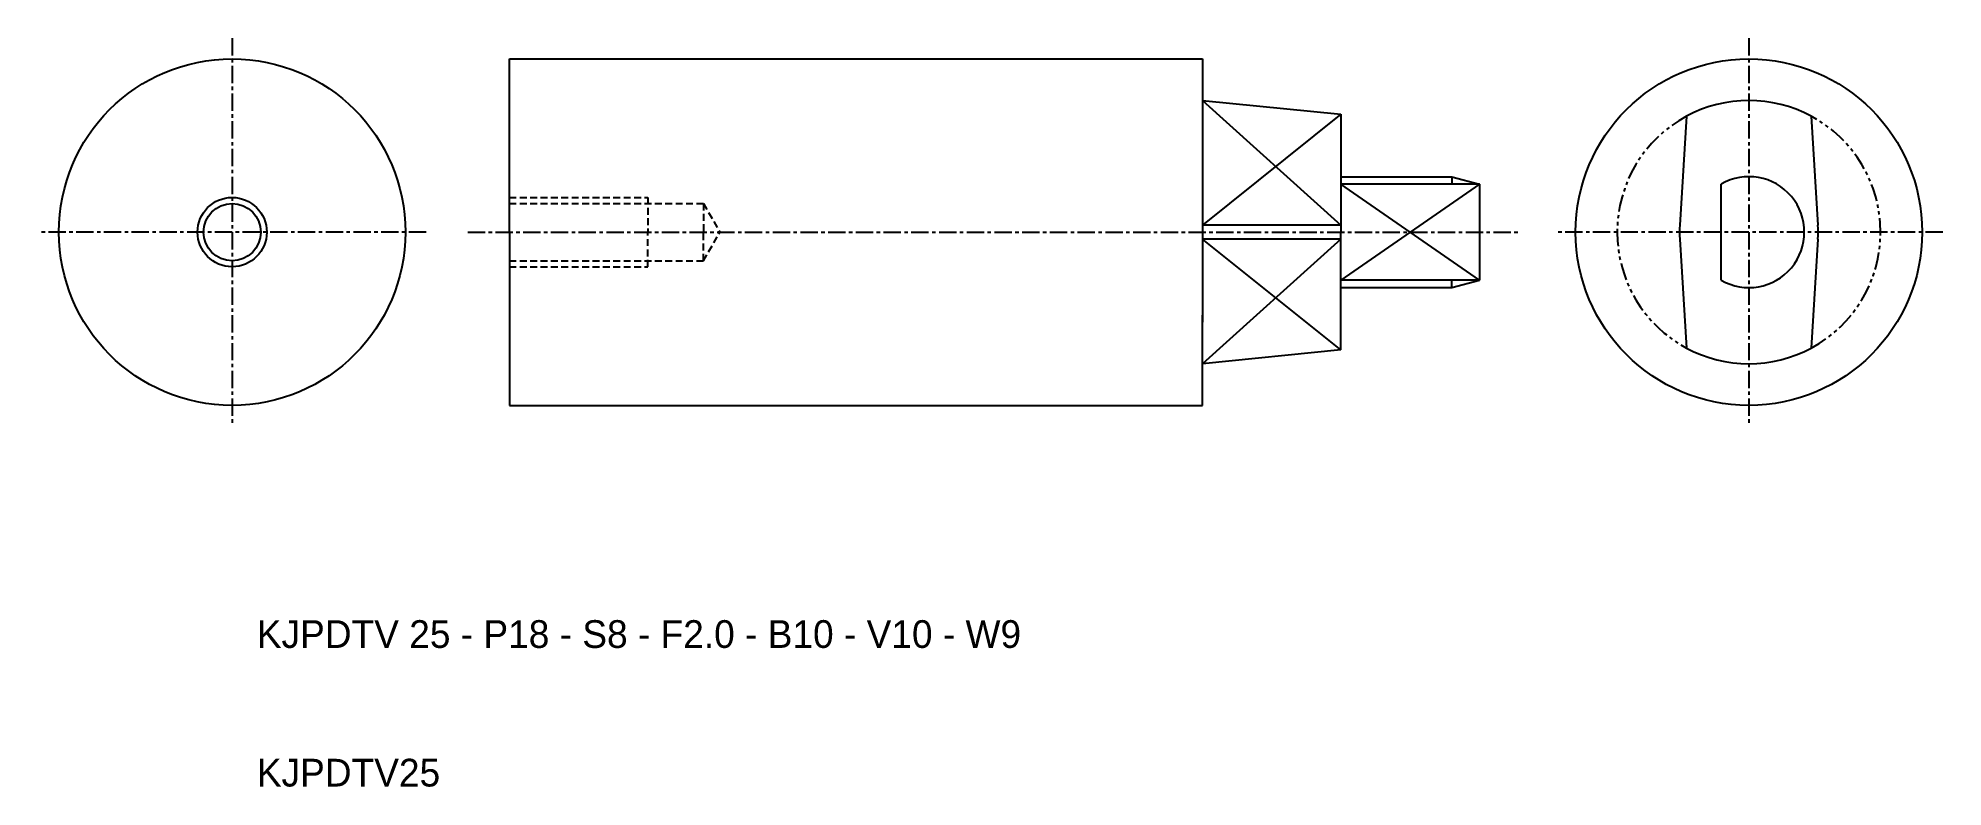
# Model space of a CAD drawing. Extents: x 13 to 150, y 10 to 64.
import ezdxf

# ---------------------------------------------------------------- set-up
doc = ezdxf.new("R2010")
doc.units = 0
for name, pattern in [('CENTER', [2, 1.25, -0.25, 0.25, -0.25]), ('DASHED', [0.75, 0.5, -0.25]), ('PHANTOM', [2.5, 1.25, -0.25, 0.25, -0.25, 0.25, -0.25])]:
    doc.linetypes.add(name, pattern=pattern)
doc.layers.get('0').update_dxf_attribs({"linetype": 'CONTINUOUS'})
doc.layers.add('CENTER', color=1, linetype='CENTER')

msp = doc.modelspace()

# ---------------------------------------------------------------- linework, layer by layer
at = {"color": 7, "linetype": 'CONTINUOUS'}
for p, q in [((47, 50), (47, 62.5)), ((47, 62.5), (97, 62.5)), ((97, 62.5), (97, 56)), ((97, 59.5), (107, 58.5)), ((97, 59.5), (97, 43.5)), ((107, 58.5), (107, 50)), ((107, 58.5), (107, 58.5)), ((131.93, 58.37), (131.45, 50.5)), ((140.93, 58.37), (141.4, 50.5)), ((107, 54), (115, 54)), ((115, 54), (117, 53.46)), ((115, 54), (115, 53.46)), ((117, 53.46), (107, 53.46)), ((117, 53.46), (117, 46.54)), ((134.43, 46.54), (134.43, 53.46)), ((47, 50), (47, 37.5)), ((107, 50.5), (97, 50.5)), ((107, 49.5), (97, 49.5)), ((107, 41.5), (107, 50)), ((131.45, 49.5), (131.93, 41.63)), ((141.4, 49.5), (140.93, 41.63)), ((117, 46.54), (107, 46.54)), ((107, 46), (115, 46)), ((115, 46), (117, 46.54)), ((115, 46), (115, 46.54)), ((97, 37.5), (97, 44)), ((107, 41.5), (97, 40.5)), ((107, 41.5), (107, 41.5)), ((47, 37.5), (97, 37.5))]:
    msp.add_line(p, q, dxfattribs=at)
at = {"color": 3, "linetype": 'CONTINUOUS'}
for p, q in [((97, 59.5), (107, 50.5)), ((107, 58.5), (97, 50.5)), ((117, 53.46), (107, 46.54)), ((117, 46.54), (107, 53.46)), ((107, 41.5), (97, 49.5)), ((107, 49.5), (97, 40.5))]:
    msp.add_line(p, q, dxfattribs=at)
at = {"color": 3, "linetype": 'DASHED'}
for p, q in [((47, 52.5), (57, 52.5)), ((57, 52.5), (57, 50)), ((47, 52.07), (61, 52.07)), ((61, 52.07), (62.19, 50)), ((61, 52.07), (61, 50)), ((57, 47.5), (57, 50)), ((61, 47.93), (62.19, 50)), ((61, 47.93), (61, 50)), ((47, 47.93), (61, 47.93)), ((47, 47.5), (57, 47.5))]:
    msp.add_line(p, q, dxfattribs=at)
at = {"color": 7, "linetype": 'CONTINUOUS'}
for centre, radius in [((27, 50), 12.5), ((136.43, 50), 12.5), ((27, 50), 2.07)]:
    msp.add_circle(centre, radius, dxfattribs=at)
at = {"color": 3, "linetype": 'CONTINUOUS'}
msp.add_circle((27, 50), 2.5, dxfattribs=at)
at = {"color": 7, "linetype": 'CONTINUOUS'}
for radius, start, end in [(9.5, 61.7263, 118.2737), (4, 240, 120), (5, 174.2608, 185.7392), (5, 354.2608, 5.7392), (9.5, 241.7263, 298.2737)]:
    msp.add_arc((136.43, 50), radius, start, end, dxfattribs=at)
at = {"color": 3, "linetype": 'PHANTOM'}
for start, end in [(118.2737, 241.7263), (298.2737, 61.7263)]:
    msp.add_arc((136.43, 50), 9.5, start, end, dxfattribs=at)
at = {"layer": 'CENTER', "color": 1, "linetype": 'CENTER'}
for p, q in [((27, 64), (27, 36)), ((136.43, 64), (136.43, 36)), ((41, 50), (13, 50)), ((44, 50), (120, 50)), ((150.43, 50), (122.43, 50))]:
    msp.add_line(p, q, dxfattribs=at)

# ---------------------------------------------------------------- texts
at = {"color": 7, "linetype": 'CONTINUOUS'}
for s, p in [('KJPDTV 25 - P18 - S8 - F2.0 - B10 - V10 - W9', (28.78, 20)), ('KJPDTV25', (28.78, 10))]:
    msp.add_text(s, height=2, dxfattribs=at).set_placement(p)

doc.saveas('drawing.dxf')
